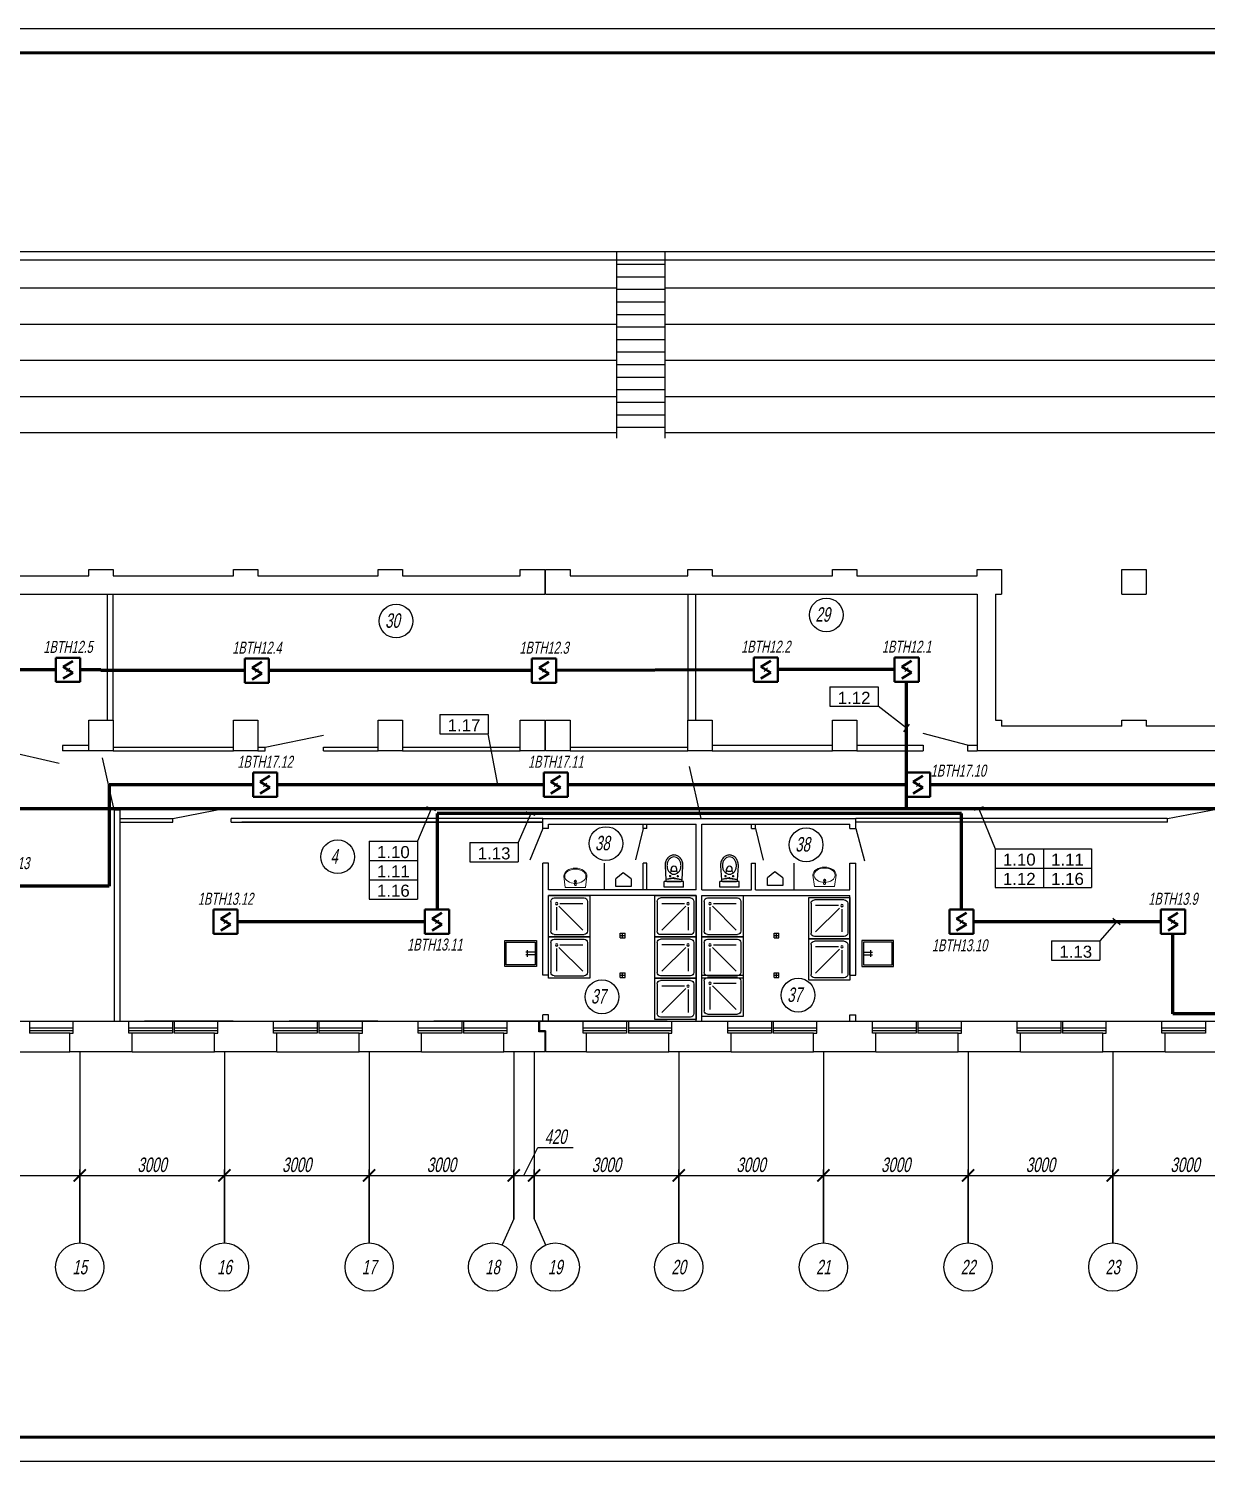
# Model space of a CAD drawing. Extents: x 0 to 1720, y -2086 to 3873.
# Drawn here: x 442.4 to 686.6, y -298 to -1 of the extents above; entities that cross this region are included whole.
import ezdxf
from ezdxf.enums import TextEntityAlignment as Align

# ---------------------------------------------------------------- set-up
doc = ezdxf.new("R2010")
doc.units = 0
doc.layers.add('EL_DEVICE', color=1, linetype='Continuous', lineweight=40)
doc.layers.add('EL_KABLE', color=9, linetype='Continuous', lineweight=60)
for name, color, linetype in [('EL_DEVICE_NAME', 7, 'Continuous'), ('FORMAT', 134, 'Continuous'), ('OSI', 5, 'Continuous'), ('PLAN', 2, 'Continuous'), ('SYS_PIN', 7, 'Continuous')]:
    doc.layers.add(name, color=color, linetype=linetype)
doc.styles.add('R2_5', font='arial.ttf', dxfattribs={"width": 0.65, "oblique": 12, "height": 2.5})
doc.styles.get("Standard").update_dxf_attribs({"font": 'arial.ttf'})

# ---------------------------------------------------------------- blocks, each defined once
blk = doc.blocks.new('PS_DAT_SMOKE')
at = {"layer": 'EL_DEVICE'}
for p, q in [((-2.5, 2.5), (2.5, 2.5)), ((-2.5, -2.5), (-2.5, 2.5)), ((1.01, 1.81), (-1.01, 0.61)), ((-1.01, 0.61), (1.01, -0.61)), ((2.5, 2.5), (2.5, -2.5)), ((2.5, -2.5), (-2.5, -2.5)), ((1.01, -0.61), (-1.01, -1.81))]:
    blk.add_line(p, q, dxfattribs=at)
blk = doc.blocks.new('CONNECTOR_SQUARE')
at = {"layer": 'SYS_PIN'}
for p, q in [((-0.35, 0.35), (0.35, -0.35)), ((0.35, 0.35), (-0.35, -0.35))]:
    blk.add_line(p, q, dxfattribs=at)
blk = doc.blocks.new('n')
for points in [[(-6527766, -4118616), (-6527107, -4118616), (-6527107, -4119151), (-6527766, -4119151)], [(-6527735, -4118647), (-6527137, -4118647), (-6527137, -4119120), (-6527735, -4119120)]]:
    blk.add_lwpolyline(points, close=True)
for points in [[(-6527735, -4118854), (-6527544, -4118854)], [(-6527735, -4118910), (-6527544, -4118910)], [(-6527580, -4118817), (-6527580, -4118951)]]:
    blk.add_lwpolyline(points)
blk = doc.blocks.new('раковина')
at = {"lineweight": 0}
for p, q in [((471040, 84579), (471009, 84347)), ((471029, 84347), (471034, 84376)), ((471034, 84376), (471046, 84404)), ((471459, 84579), (471040, 84579)), ((471040, 84578), (471040, 84578)), ((471046, 84404), (471067, 84429)), ((471067, 84429), (471094, 84451)), ((471094, 84451), (471127, 84470)), ((471127, 84470), (471165, 84483)), ((471165, 84483), (471207, 84492)), ((471207, 84492), (471250, 84495)), ((471231, 84521), (471231, 84525)), ((471233, 84489), (471231, 84521)), ((471236, 84481), (471241, 84439)), ((471239, 84502), (471261, 84502)), ((471239, 84502), (471261, 84502)), ((471239, 84490), (471239, 84502)), ((471250, 84495), (471293, 84492)), ((471259, 84439), (471264, 84481)), ((471261, 84502), (471261, 84490)), ((471267, 84489), (471269, 84521)), ((471269, 84521), (471269, 84525)), ((471293, 84492), (471334, 84483)), ((471334, 84483), (471372, 84470)), ((471372, 84470), (471405, 84451)), ((471405, 84451), (471433, 84429)), ((471433, 84429), (471453, 84404)), ((471453, 84404), (471466, 84376)), ((471489, 84347), (471459, 84579)), ((471459, 84578), (471459, 84578)), ((471466, 84376), (471469, 84347)), ((471009, 84347), (471014, 84314)), ((471014, 84314), (471028, 84283)), ((471028, 84283), (471050, 84253)), ((471034, 84318), (471029, 84347)), ((471046, 84291), (471034, 84318)), ((471067, 84265), (471046, 84291)), ((471050, 84253), (471080, 84228)), ((471094, 84243), (471067, 84265)), ((471080, 84228), (471116, 84207)), ((471127, 84225), (471094, 84243)), ((471116, 84207), (471158, 84191)), ((471165, 84211), (471127, 84225)), ((471158, 84191), (471203, 84182)), ((471207, 84203), (471165, 84211)), ((471203, 84182), (471250, 84179)), ((471250, 84200), (471207, 84203)), ((471293, 84203), (471250, 84200)), ((471250, 84179), (471297, 84182)), ((471334, 84211), (471293, 84203)), ((471297, 84182), (471342, 84191)), ((471372, 84225), (471334, 84211)), ((471342, 84191), (471383, 84207)), ((471405, 84243), (471372, 84225)), ((471383, 84207), (471420, 84228)), ((471433, 84265), (471405, 84243)), ((471420, 84228), (471449, 84253)), ((471453, 84291), (471433, 84265)), ((471449, 84253), (471472, 84283)), ((471466, 84318), (471453, 84291)), ((471469, 84347), (471466, 84318)), ((471472, 84283), (471485, 84314)), ((471485, 84314), (471489, 84347))]:
    blk.add_line(p, q, dxfattribs=at)
for centre, radius, start, end in [((471250, 84452), 24, 0, 180), ((471250, 84452), 24, 180, 0), ((471250, 84522), 20, 339.2856, 200.7144), ((471250, 84522), 19.2, 7.8374, 171.8967), ((471250, 84491), 16.9, 185.1696, 354.8304), ((471250, 84490), 16.9, 185.1696, 354.8304), ((471250, 84490), 10.9, 180, 0), ((471250, 84440), 8.95, 187.1389, 352.8611)]:
    blk.add_arc(centre, radius, start, end, dxfattribs=at)
blk = doc.blocks.new('PL_SHOWER_TRAY')
for p, q in [((0.45, 0.9), (-0.45, 0.9)), ((-0.45, 0.9), (-0.45, 0)), ((-0.4, 0.125), (-0.4, 0.775)), ((-0.325, 0.85), (0.325, 0.85)), ((-0.275, 0.25), (-0.275, 0.75)), ((-0.222, 0.228), (0.3, 0.75)), ((0.4, 0.125), (0.4, 0.775)), ((0.45, 0), (0.45, 0.9)), ((-0.45, 0), (0.45, 0)), ((-0.325, 0.05), (0.325, 0.05)), ((-0.2, 0.175), (0.3, 0.175))]:
    blk.add_line(p, q)
blk.add_circle((-0.275, 0.175), 0.025)
for centre, start, end in [((-0.325, 0.775), 90, 180), ((0.325, 0.775), 360, 90), ((-0.325, 0.125), 180, 270), ((0.325, 0.125), 270, 360)]:
    blk.add_arc(centre, 0.075, start, end)
blk = doc.blocks.new('PODDON')
at = {"xscale": -1000, "yscale": 1000, "zscale": 1000, "rotation": 270}
blk.add_blockref('PL_SHOWER_TRAY', (-338, -13), dxfattribs=at)
blk = doc.blocks.new('_ArchTick')
at = {"const_width": 0.15}
blk.add_lwpolyline([(-0.5, -0.5), (0.5, 0.5)], dxfattribs=at)

msp = doc.modelspace()

# ---------------------------------------------------------------- linework, layer by layer
for p, q in [((608.56, -137.47), (618.56, -137.47)), ((608.56, -137.47), (608.56, -141.47)), ((618.56, -137.47), (618.56, -141.47)), ((608.56, -141.47), (618.56, -141.47)), ((624.45, -145.98), (618.56, -141.47)), ((527.67, -143.17), (537.67, -143.17)), ((527.67, -143.17), (527.67, -147.17)), ((537.67, -143.17), (537.67, -147.17)), ((623.84, -146.77), (625.06, -145.18)), ((527.67, -147.17), (537.67, -147.17)), ((539.66, -157.73), (537.67, -147.17)), ((538.68, -157.91), (540.65, -157.54)), ((525.88, -162.73), (523.02, -169.45)), ((526.8, -163.12), (524.96, -162.34)), ((547.43, -164.13), (545.59, -163.33)), ((640.31, -162.35), (638.46, -163.11)), ((639.39, -162.73), (642.81, -171.01)), ((546.51, -163.73), (543.91, -169.71)), ((513.02, -169.45), (523.02, -169.45)), ((513.02, -169.45), (513.02, -181.45)), ((523.02, -169.45), (523.02, -181.45)), ((533.91, -169.71), (543.91, -169.71)), ((533.91, -169.71), (533.91, -173.71)), ((543.91, -169.71), (543.91, -173.71)), ((642.81, -171.01), (662.81, -171.01)), ((642.81, -171.01), (642.81, -179.01)), ((652.81, -171.01), (652.81, -179.01)), ((662.81, -171.01), (662.81, -179.01)), ((513.02, -173.45), (523.02, -173.45)), ((533.91, -173.71), (543.91, -173.71)), ((642.81, -175.01), (662.81, -175.01)), ((513.02, -177.45), (523.02, -177.45)), ((642.81, -179.01), (662.81, -179.01)), ((513.02, -181.45), (523.02, -181.45)), ((667.95, -186.13), (664.52, -190.1)), ((668.71, -186.78), (667.2, -185.48)), ((654.52, -190.1), (664.52, -190.1)), ((654.52, -190.1), (654.52, -194.1)), ((664.52, -190.1), (664.52, -194.1)), ((654.52, -194.1), (664.52, -194.1))]:
    msp.add_line(p, q)
at = {"layer": 'EL_KABLE'}
for p, q in [((448.07, -133.91), (436.73, -133.91)), ((457.4, -133.91), (453.07, -133.91)), ((457.4, -134.08), (457.4, -133.91)), ((487.23, -134.08), (457.4, -134.08)), ((546.77, -134.08), (492.23, -134.08)), ((592.75, -133.89), (551.77, -134.07)), ((621.95, -133.88), (597.75, -133.88)), ((624.45, -162.73), (624.45, -136.38)), ((488.93, -157.73), (459.11, -157.73)), ((459.11, -157.73), (459.11, -178.73)), ((549.2, -157.73), (493.93, -157.73)), ((624.33, -157.73), (554.2, -157.73)), ((692.32, -157.73), (629.33, -157.73)), ((1157, -162.73), (159.5, -162.73)), ((1157, -162.73), (337.7, -162.73)), ((1157, -162.73), (344, -162.73)), ((1157, -162.73), (624.45, -162.73)), ((635.83, -163.73), (527.08, -163.73)), ((527.08, -163.73), (527.08, -183.63)), ((635.83, -183.63), (635.83, -163.73)), ((459.11, -178.73), (439.32, -178.73)), ((524.58, -186.13), (485.73, -186.13)), ((677.18, -186.13), (638.33, -186.13)), ((679.68, -205.22), (679.68, -188.63)), ((781.27, -205.22), (679.68, -205.22))]:
    msp.add_line(p, q, dxfattribs=at)
at = {"layer": 'FORMAT'}
msp.add_lwpolyline([(0, -1), (1720.39, -1), (1720.39, -298), (0, -298)], close=True, dxfattribs=at)
at = {"layer": 'FORMAT', "lineweight": 50}
msp.add_lwpolyline([(20, -293), (20, -6), (1715.39, -6), (1715.39, -293)], close=True, dxfattribs=at)
at = {"layer": 'OSI'}
for p, q in [((453, -213.13), (453, -252.73)), ((453, -213.75), (453, -239.98)), ((483, -213.13), (483, -252.73)), ((483, -213.75), (483, -239.98)), ((513, -213.13), (513, -252.73)), ((513, -213.75), (513, -239.98)), ((543, -213.13), (543, -247.73)), ((543, -213.75), (543, -239.98)), ((543, -213.75), (543, -239.98)), ((547.2, -213.13), (547.2, -247.73)), ((547.2, -213.75), (547.2, -239.98)), ((577.2, -213.13), (577.2, -252.73)), ((577.2, -213.75), (577.2, -239.98)), ((607.2, -213.13), (607.2, -252.73)), ((607.2, -213.75), (607.2, -239.98)), ((607.2, -213.75), (607.2, -239.98)), ((637.2, -213.13), (637.2, -252.73)), ((637.2, -213.75), (637.2, -239.98)), ((637.2, -213.75), (637.2, -239.98)), ((667.2, -213.13), (667.2, -252.73)), ((667.2, -213.75), (667.2, -239.98)), ((667.2, -213.75), (667.2, -239.98)), ((453, -214.73), (453, -239.98)), ((483, -215.35), (483, -239.98)), ((513, -214.73), (513, -239.98)), ((547.2, -215.35), (547.2, -239.98)), ((577.2, -214.73), (577.2, -239.98)), ((545.1, -238.73), (548.01, -232.96)), ((548.01, -232.96), (555.34, -232.96)), ((421, -238.73), (455, -238.73)), ((451, -238.73), (485, -238.73)), ((481, -238.73), (515, -238.73)), ((511, -238.73), (545, -238.73)), ((541, -238.73), (549.2, -238.73)), ((545.2, -238.73), (579.2, -238.73)), ((575.2, -238.73), (609.2, -238.73)), ((605.2, -238.73), (639.2, -238.73)), ((635.2, -238.73), (669.2, -238.73)), ((665.2, -238.73), (699.2, -238.73))]:
    msp.add_line(p, q, dxfattribs=at)
at = {"layer": 'OSI', "lineweight": 25}
for p, q in [((453, -252.73), (453, -237.48)), ((453, -252.73), (453, -237.48)), ((483, -252.73), (483, -237.48)), ((483, -252.73), (483, -237.48)), ((513, -252.73), (513, -237.48)), ((513, -252.73), (513, -237.48)), ((543, -247.73), (543, -237.48)), ((543, -247.73), (543, -237.48)), ((547.2, -247.73), (547.2, -237.48)), ((547.2, -247.73), (547.2, -237.48)), ((577.2, -252.73), (577.2, -237.48)), ((577.2, -252.73), (577.2, -237.48)), ((607.2, -252.73), (607.2, -237.48)), ((607.2, -252.73), (607.2, -237.48)), ((637.2, -252.73), (637.2, -237.48)), ((637.2, -252.73), (637.2, -237.48)), ((667.2, -252.73), (667.2, -237.48)), ((667.2, -252.73), (667.2, -237.48)), ((543, -247.73), (540.61, -253.15)), ((547.2, -247.73), (549.59, -253.15))]:
    msp.add_line(p, q, dxfattribs=at)
for centre in [(453, -257.73), (483, -257.73), (513, -257.73), (538.6, -257.73), (551.6, -257.73), (577.2, -257.73), (607.2, -257.73), (637.2, -257.73), (667.2, -257.73)]:
    msp.add_circle(centre, 5, dxfattribs=at)
at = {"layer": 'PLAN'}
for p, q in [((33, -47.23), (1460.2, -47.23)), ((564.3, -47.23), (564.3, -85.89)), ((574.3, -47.23), (574.3, -85.89)), ((37.4, -48.93), (1380.89, -48.93)), ((564.3, -49.83), (574.3, -49.83)), ((564.3, -52.43), (574.3, -52.43)), ((397, -54.73), (564.3, -54.73)), ((564.3, -55.03), (574.3, -55.03)), ((574.3, -54.73), (719.05, -54.73)), ((564.3, -57.63), (574.3, -57.63)), ((397, -62.23), (564.3, -62.23)), ((564.3, -60.23), (574.3, -60.23)), ((574.3, -62.23), (719.05, -62.23)), ((564.3, -62.83), (574.3, -62.83)), ((564.3, -65.43), (574.3, -65.43)), ((564.3, -68.03), (574.3, -68.03)), ((397, -69.73), (564.3, -69.73)), ((564.3, -70.63), (574.3, -70.63)), ((574.3, -69.73), (719.05, -69.73)), ((564.3, -73.23), (574.3, -73.23)), ((564.3, -75.83), (574.3, -75.83)), ((397, -77.23), (564.3, -77.23)), ((564.3, -78.43), (574.3, -78.43)), ((574.3, -77.23), (719.05, -77.23)), ((564.3, -81.03), (574.3, -81.03)), ((397, -84.73), (564.3, -84.73)), ((564.3, -83.63), (574.3, -83.63)), ((574.3, -84.73), (719.05, -84.73)), ((429.95, -114.43), (454.85, -114.43)), ((454.85, -113.13), (459.95, -113.13)), ((454.85, -114.43), (454.85, -113.13)), ((459.95, -113.13), (459.95, -114.43)), ((459.95, -114.43), (484.85, -114.43)), ((484.85, -113.13), (489.95, -113.13)), ((484.85, -114.43), (484.85, -113.13)), ((489.95, -113.13), (489.95, -114.43)), ((489.95, -114.43), (514.85, -114.43)), ((514.85, -113.13), (519.95, -113.13)), ((514.85, -114.43), (514.85, -113.13)), ((519.95, -113.13), (519.95, -114.43)), ((519.95, -114.43), (544.3, -114.43)), ((544.3, -113.13), (549.4, -113.13)), ((544.3, -114.43), (544.3, -113.13)), ((549.4, -113.13), (549.4, -118.23)), ((549.6, -113.13), (554.7, -113.13)), ((549.6, -118.23), (549.6, -113.13)), ((554.7, -113.13), (554.7, -114.43)), ((554.7, -114.43), (579.05, -114.43)), ((579.05, -113.13), (584.15, -113.13)), ((579.05, -114.43), (579.05, -113.13)), ((584.15, -113.13), (584.15, -114.43)), ((584.15, -114.43), (609.05, -114.43)), ((609.05, -113.13), (614.15, -113.13)), ((609.05, -114.43), (609.05, -113.13)), ((614.15, -113.13), (614.15, -114.43)), ((614.15, -114.43), (639.05, -114.43)), ((639.05, -113.13), (644.15, -113.13)), ((639.05, -114.43), (639.05, -113.13)), ((644.15, -113.13), (644.15, -118.23)), ((669.05, -113.13), (674.15, -113.13)), ((669.05, -118.23), (669.05, -113.13)), ((674.15, -113.13), (674.15, -118.23)), ((249.95, -118.23), (549.4, -118.23)), ((458.75, -144.33), (458.75, -118.23)), ((459.95, -144.33), (459.95, -118.23)), ((549.6, -118.23), (639.05, -118.23)), ((579.05, -118.23), (579.05, -144.33)), ((580.65, -118.23), (580.65, -144.33)), ((639.05, -118.23), (639.05, -150.73)), ((642.85, -118.23), (644.15, -118.23)), ((642.85, -118.23), (642.85, -144.33)), ((669.05, -118.23), (674.15, -118.23)), ((454.85, -150.73), (454.85, -144.33)), ((454.85, -144.33), (459.95, -144.33)), ((459.95, -144.33), (459.95, -150.73)), ((484.85, -150.73), (484.85, -144.33)), ((484.85, -144.33), (489.95, -144.33)), ((489.95, -144.33), (489.95, -150.73)), ((514.85, -150.73), (514.85, -144.33)), ((514.85, -144.33), (519.95, -144.33)), ((519.95, -144.33), (519.95, -150.73)), ((544.3, -150.73), (544.3, -144.33)), ((544.3, -144.33), (549.4, -144.33)), ((549.4, -144.33), (549.4, -150.73)), ((549.6, -150.73), (549.6, -144.33)), ((549.6, -144.33), (554.7, -144.33)), ((554.7, -144.33), (554.7, -150.73)), ((579.05, -150.73), (579.05, -144.33)), ((579.05, -144.33), (584.15, -144.33)), ((584.15, -144.33), (584.15, -150.73)), ((609.05, -150.73), (609.05, -144.33)), ((609.05, -144.33), (614.15, -144.33)), ((614.15, -144.33), (614.15, -150.73)), ((642.85, -144.33), (644.15, -144.33)), ((644.15, -144.33), (644.15, -145.63)), ((669.05, -145.63), (669.05, -144.33)), ((669.05, -144.33), (674.15, -144.33)), ((674.15, -144.33), (674.15, -145.63)), ((491.45, -149.93), (503.55, -147.43)), ((637.05, -149.53), (627.85, -147.13)), ((669.05, -145.63), (644.15, -145.63)), ((699.05, -145.63), (674.15, -145.63)), ((448.75, -153.31), (437.3, -150.73)), ((454.85, -149.6), (449.4, -149.6)), ((449.4, -149.6), (449.4, -150.73)), ((454.85, -150.73), (449.4, -150.73)), ((459.95, -150.73), (454.85, -150.73)), ((459.95, -149.93), (483.35, -149.93)), ((459.95, -150.73), (483.35, -150.73)), ((483.35, -149.93), (484.85, -149.93)), ((483.35, -150.73), (484.85, -150.73)), ((489.95, -150.73), (484.85, -150.73)), ((489.95, -149.93), (491.45, -149.93)), ((489.95, -150.73), (491.45, -150.73)), ((491.45, -150.73), (491.45, -149.93)), ((503.55, -149.93), (514.85, -149.93)), ((503.55, -150.73), (503.55, -149.93)), ((503.55, -150.73), (514.85, -150.73)), ((519.95, -150.73), (514.85, -150.73)), ((519.95, -149.93), (544.3, -149.93)), ((519.95, -150.73), (544.3, -150.73)), ((549.4, -150.73), (544.3, -150.73)), ((554.7, -150.73), (549.6, -150.73)), ((554.7, -149.93), (579.05, -149.93)), ((554.7, -150.73), (579.05, -150.73)), ((584.15, -150.73), (579.05, -150.73)), ((584.15, -149.53), (609.05, -149.53)), ((584.15, -150.73), (609.05, -150.73)), ((614.15, -150.73), (609.05, -150.73)), ((614.15, -149.53), (627.85, -149.53)), ((614.15, -150.73), (627.85, -150.73)), ((627.85, -149.53), (627.85, -150.73)), ((637.05, -149.53), (639.05, -149.53)), ((637.05, -149.53), (637.05, -150.73)), ((637.05, -150.73), (639.05, -150.73)), ((740.5, -150.73), (639.05, -150.73)), ((460.11, -162.93), (457.73, -152.17)), ((581.83, -164.73), (579.46, -153.97)), ((460.11, -162.93), (461.3, -162.93)), ((460.11, -162.93), (460.11, -206.86)), ((461.3, -162.93), (461.3, -165.53)), ((472.3, -164.73), (483.97, -162.44)), ((678.51, -164.73), (690.19, -162.56)), ((461.3, -164.73), (472.3, -164.73)), ((461.3, -165.53), (472.3, -165.53)), ((461.3, -165.53), (461.3, -206.73)), ((472.3, -165.53), (472.3, -164.73)), ((549, -164.73), (484.4, -164.73)), ((484.4, -165.53), (484.4, -164.73)), ((484.4, -165.53), (549, -165.53)), ((549, -165.53), (486.6, -165.53)), ((549, -166.83), (549, -164.73)), ((549, -164.73), (613.9, -164.73)), ((550.2, -166.83), (550.2, -165.93)), ((550.2, -165.93), (580.8, -165.93)), ((569.8, -166.83), (569.8, -165.93)), ((570.6, -166.83), (570.6, -165.93)), ((580.8, -179.53), (580.8, -165.93)), ((582, -179.53), (582, -165.93)), ((582, -165.93), (612.7, -165.93)), ((592.3, -166.83), (592.3, -165.93)), ((593.1, -166.83), (593.1, -165.93)), ((612.7, -166.83), (612.7, -165.93)), ((678.5, -164.73), (613.9, -164.73)), ((613.9, -166.83), (613.9, -164.73)), ((678.51, -165.53), (613.91, -165.53)), ((678.51, -165.53), (678.51, -164.73)), ((549, -166.83), (546.3, -173.37)), ((550.2, -166.83), (549, -166.83)), ((569.8, -166.83), (568.23, -173.29)), ((570.6, -166.83), (569.8, -166.83)), ((592.3, -166.83), (593.1, -166.83)), ((593.1, -166.83), (594.67, -173.37)), ((612.7, -166.83), (613.9, -166.83)), ((613.9, -166.83), (615.71, -173.5)), ((549, -197.23), (549, -174.03)), ((550.2, -174.03), (549, -174.03)), ((550.2, -179.53), (550.2, -174.03)), ((561.78, -179.53), (561.78, -174.03)), ((569.8, -179.53), (569.8, -174.03)), ((570.6, -174.03), (569.8, -174.03)), ((569.8, -179.53), (569.8, -174.03)), ((570.6, -179.53), (570.6, -174.03)), ((574.37, -174.54), (574.54, -177.42)), ((577.89, -177.42), (578.06, -174.54)), ((585.87, -174.54), (586.04, -177.42)), ((589.39, -177.42), (589.56, -174.54)), ((592.3, -179.53), (592.3, -174.03)), ((592.3, -174.03), (593.1, -174.03)), ((593.1, -179.53), (593.1, -174.03)), ((601.12, -179.53), (601.12, -174.03)), ((612.7, -179.53), (612.7, -174.03)), ((612.7, -174.03), (613.9, -174.03)), ((613.9, -197.23), (613.9, -174.03)), ((565.68, -175.99), (564.17, -177.25)), ((564.17, -178.85), (564.17, -177.25)), ((567.32, -177.25), (565.68, -175.99)), ((567.32, -177.25), (567.32, -178.85)), ((578.21, -177.8), (574.21, -177.8)), ((578.21, -177.8), (574.21, -177.8)), ((574.21, -179), (574.21, -177.8)), ((574.21, -179), (574.21, -177.8)), ((576.14, -177.07), (574.54, -177.4)), ((574.54, -177.42), (574.55, -177.61)), ((576.19, -177.2), (574.56, -177.4)), ((574.75, -177.8), (577.68, -177.8)), ((575.61, -176.7), (575.21, -176.7)), ((575.41, -176.9), (575.41, -176.5)), ((575.61, -175.35), (575.61, -175.25)), ((575.61, -175.7), (575.61, -175.35)), ((575.91, -175.65), (576.51, -175.65)), ((576.24, -177.2), (577.87, -177.4)), ((576.28, -177.07), (577.87, -177.4)), ((576.81, -175.35), (576.81, -175.25)), ((576.81, -175.7), (576.81, -175.35)), ((576.81, -176.7), (577.21, -176.7)), ((577.01, -176.9), (577.01, -176.5)), ((577.87, -177.61), (577.89, -177.42)), ((578.21, -179), (578.21, -177.8)), ((578.21, -179), (578.21, -177.8)), ((589.71, -177.8), (585.71, -177.8)), ((589.71, -177.8), (585.71, -177.8)), ((585.71, -179), (585.71, -177.8)), ((585.71, -179), (585.71, -177.8)), ((587.64, -177.07), (586.04, -177.4)), ((586.04, -177.42), (586.05, -177.61)), ((587.69, -177.2), (586.05, -177.4)), ((586.25, -177.8), (589.17, -177.8)), ((587.11, -176.7), (586.71, -176.7)), ((586.91, -176.9), (586.91, -176.5)), ((587.11, -175.35), (587.11, -175.25)), ((587.11, -175.7), (587.11, -175.35)), ((587.41, -175.65), (588.01, -175.65)), ((587.74, -177.2), (589.37, -177.4)), ((587.78, -177.07), (589.37, -177.4)), ((588.31, -175.35), (588.31, -175.25)), ((588.31, -175.7), (588.31, -175.35)), ((588.31, -176.7), (588.71, -176.7)), ((588.51, -176.9), (588.51, -176.5)), ((589.37, -177.61), (589.39, -177.42)), ((589.71, -179), (589.71, -177.8)), ((589.71, -179), (589.71, -177.8)), ((597.14, -175.77), (595.63, -177.03)), ((595.63, -178.63), (595.63, -177.03)), ((598.78, -177.03), (597.14, -175.77)), ((598.78, -177.03), (598.78, -178.63)), ((569.8, -179.53), (550.2, -179.53)), ((550.2, -197.23), (550.2, -180.73)), ((580.8, -180.73), (550.2, -180.73)), ((567.32, -178.85), (564.17, -178.85)), ((580.8, -179.53), (569.9, -179.53)), ((578.21, -179), (574.21, -179)), ((580.8, -206.75), (580.8, -180.73)), ((582, -179.53), (592.3, -179.53)), ((582, -180.73), (612.7, -180.73)), ((582, -206.7), (582, -180.73)), ((589.71, -179), (585.71, -179)), ((593.1, -179.53), (612.7, -179.53)), ((598.78, -178.63), (595.63, -178.63)), ((612.7, -197.23), (612.7, -180.73)), ((565.07, -189.48), (565.07, -188.48)), ((565.07, -188.48), (566.07, -188.48)), ((565.07, -188.98), (566.07, -188.98)), ((565.07, -189.48), (566.07, -189.48)), ((565.57, -189.48), (565.57, -188.48)), ((566.07, -189.48), (566.07, -188.48)), ((596.97, -189.48), (596.97, -188.48)), ((596.97, -188.48), (597.97, -188.48)), ((596.97, -188.98), (597.97, -188.98)), ((596.97, -189.48), (597.97, -189.48)), ((597.47, -189.48), (597.47, -188.48)), ((597.97, -189.48), (597.97, -188.48)), ((550.2, -197.23), (549, -197.23)), ((565.07, -197.73), (565.07, -196.73)), ((565.07, -196.73), (566.07, -196.73)), ((565.07, -197.23), (566.07, -197.23)), ((565.07, -197.73), (566.07, -197.73)), ((565.57, -197.73), (565.57, -196.73)), ((566.07, -197.73), (566.07, -196.73)), ((596.97, -197.73), (596.97, -196.73)), ((596.97, -196.73), (597.97, -196.73)), ((596.97, -197.23), (597.97, -197.23)), ((596.97, -197.73), (597.97, -197.73)), ((597.47, -197.73), (597.47, -196.73)), ((597.97, -197.73), (597.97, -196.73)), ((612.7, -197.23), (613.9, -197.23)), ((433.2, -206.73), (451.6, -206.73)), ((442.6, -206.73), (442.6, -209.23)), ((451.6, -206.73), (463.2, -206.73)), ((451.6, -209.23), (451.6, -206.73)), ((463.2, -209.23), (463.2, -206.73)), ((463.2, -206.73), (481.6, -206.73)), ((484.8, -206.73), (466.4, -206.73)), ((472.2, -206.73), (472.2, -209.23)), ((472.6, -206.73), (472.6, -209.23)), ((481.6, -206.73), (493.2, -206.73)), ((481.6, -209.23), (481.6, -206.73)), ((493.2, -209.23), (493.2, -206.73)), ((493.2, -206.73), (511.6, -206.73)), ((514.8, -206.73), (496.4, -206.73)), ((502.2, -206.73), (502.2, -209.23)), ((502.6, -206.73), (502.6, -209.23)), ((511.6, -206.73), (523.2, -206.73)), ((511.6, -209.23), (511.6, -206.73)), ((523.2, -209.23), (523.2, -206.73)), ((523.2, -206.73), (541.6, -206.73)), ((544.8, -206.73), (526.4, -206.73)), ((532.2, -206.73), (532.2, -209.23)), ((532.6, -206.73), (532.6, -209.23)), ((541.6, -206.73), (548.2, -206.73)), ((541.6, -209.23), (541.6, -206.73)), ((556.4, -206.73), (544.8, -206.73)), ((548.2, -208.93), (548.2, -206.73)), ((548.4, -206.73), (557.4, -206.73)), ((548.4, -208.73), (548.4, -206.73)), ((549, -206.73), (549, -205.43)), ((550.2, -205.43), (549, -205.43)), ((550.2, -206.73), (550.2, -205.43)), ((574.8, -206.73), (556.4, -206.73)), ((557.4, -209.23), (557.4, -206.73)), ((557.4, -206.73), (575.8, -206.73)), ((566.4, -206.73), (566.4, -209.23)), ((566.8, -206.73), (566.8, -209.23)), ((575.8, -206.73), (587.4, -206.73)), ((575.8, -209.23), (575.8, -206.73)), ((587.4, -209.23), (587.4, -206.73)), ((587.4, -206.73), (605.8, -206.73)), ((596.4, -206.73), (596.4, -209.23)), ((596.8, -206.73), (596.8, -209.23)), ((605.8, -206.73), (617.4, -206.73)), ((605.8, -209.23), (605.8, -206.73)), ((612.7, -206.73), (612.7, -205.43)), ((612.7, -205.43), (613.9, -205.43)), ((613.9, -206.73), (613.9, -205.43)), ((617.4, -209.23), (617.4, -206.73)), ((617.4, -206.73), (635.8, -206.73)), ((626.4, -206.73), (626.4, -209.23)), ((626.8, -206.73), (626.8, -209.23)), ((635.8, -206.73), (647.4, -206.73)), ((635.8, -209.23), (635.8, -206.73)), ((647.4, -209.23), (647.4, -206.73)), ((647.4, -206.73), (665.8, -206.73)), ((656.4, -206.73), (656.4, -209.23)), ((656.8, -206.73), (656.8, -209.23)), ((665.8, -206.73), (677.4, -206.73)), ((665.8, -209.23), (665.8, -206.73)), ((677.4, -209.23), (677.4, -206.73)), ((677.4, -206.73), (695.8, -206.73)), ((686.4, -206.73), (686.4, -209.23)), ((451.6, -208.23), (442.6, -208.23)), ((451.6, -208.73), (442.6, -208.73)), ((450.95, -209.23), (442.6, -209.23)), ((450.95, -213.13), (450.95, -209.23)), ((450.95, -209.23), (451.6, -209.23)), ((472.2, -208.23), (463.2, -208.23)), ((472.2, -208.73), (463.2, -208.73)), ((463.85, -209.23), (463.2, -209.23)), ((463.85, -213.13), (463.85, -209.23)), ((472.2, -209.23), (463.85, -209.23)), ((481.6, -208.23), (472.6, -208.23)), ((481.6, -208.73), (472.6, -208.73)), ((480.95, -209.23), (472.6, -209.23)), ((480.95, -213.13), (480.95, -209.23)), ((480.95, -209.23), (481.6, -209.23)), ((502.2, -208.23), (493.2, -208.23)), ((502.2, -208.73), (493.2, -208.73)), ((493.85, -209.23), (493.2, -209.23)), ((493.85, -213.13), (493.85, -209.23)), ((502.2, -209.23), (493.85, -209.23)), ((511.6, -208.23), (502.6, -208.23)), ((511.6, -208.73), (502.6, -208.73)), ((510.95, -209.23), (502.6, -209.23)), ((510.95, -213.13), (510.95, -209.23)), ((510.95, -209.23), (511.6, -209.23)), ((532.2, -208.23), (523.2, -208.23)), ((532.2, -208.73), (523.2, -208.73)), ((523.85, -209.23), (523.2, -209.23)), ((523.85, -213.13), (523.85, -209.23)), ((532.2, -209.23), (523.85, -209.23)), ((541.6, -208.23), (532.6, -208.23)), ((541.6, -208.73), (532.6, -208.73)), ((540.95, -209.23), (532.6, -209.23)), ((540.95, -213.13), (540.95, -209.23)), ((540.95, -209.23), (541.6, -209.23)), ((549.4, -208.93), (548.2, -208.93)), ((549.6, -208.73), (548.4, -208.73)), ((549.4, -208.93), (549.4, -213.13)), ((549.6, -208.73), (549.6, -213.13)), ((566.4, -208.23), (557.4, -208.23)), ((566.4, -208.73), (557.4, -208.73)), ((558.05, -209.23), (557.4, -209.23)), ((558.05, -213.13), (558.05, -209.23)), ((566.4, -209.23), (558.05, -209.23)), ((575.8, -208.23), (566.8, -208.23)), ((575.8, -208.73), (566.8, -208.73)), ((575.15, -209.23), (566.8, -209.23)), ((575.15, -213.13), (575.15, -209.23)), ((575.15, -209.23), (575.8, -209.23)), ((596.4, -208.23), (587.4, -208.23)), ((596.4, -208.73), (587.4, -208.73)), ((588.05, -209.23), (587.4, -209.23)), ((588.05, -213.13), (588.05, -209.23)), ((596.4, -209.23), (588.05, -209.23)), ((605.8, -208.23), (596.8, -208.23)), ((605.8, -208.73), (596.8, -208.73)), ((605.15, -209.23), (596.8, -209.23)), ((605.15, -213.13), (605.15, -209.23)), ((605.15, -209.23), (605.8, -209.23)), ((626.4, -208.23), (617.4, -208.23)), ((626.4, -208.73), (617.4, -208.73)), ((618.05, -209.23), (617.4, -209.23)), ((618.05, -213.13), (618.05, -209.23)), ((626.4, -209.23), (618.05, -209.23)), ((635.8, -208.23), (626.8, -208.23)), ((635.8, -208.73), (626.8, -208.73)), ((635.15, -209.23), (626.8, -209.23)), ((635.15, -213.13), (635.15, -209.23)), ((635.15, -209.23), (635.8, -209.23)), ((656.4, -208.23), (647.4, -208.23)), ((656.4, -208.73), (647.4, -208.73)), ((648.05, -209.23), (647.4, -209.23)), ((648.05, -213.13), (648.05, -209.23)), ((656.4, -209.23), (648.05, -209.23)), ((665.8, -208.23), (656.8, -208.23)), ((665.8, -208.73), (656.8, -208.73)), ((665.15, -209.23), (656.8, -209.23)), ((665.15, -213.13), (665.15, -209.23)), ((665.15, -209.23), (665.8, -209.23)), ((686.4, -208.23), (677.4, -208.23)), ((686.4, -208.73), (677.4, -208.73)), ((678.05, -209.23), (677.4, -209.23)), ((678.05, -213.13), (678.05, -209.23)), ((686.4, -209.23), (678.05, -209.23)), ((433.85, -213.13), (450.95, -213.13)), ((463.85, -213.13), (450.95, -213.13)), ((463.85, -213.13), (480.95, -213.13)), ((493.85, -213.13), (480.95, -213.13)), ((493.85, -213.13), (510.95, -213.13)), ((523.85, -213.13), (510.95, -213.13)), ((523.85, -213.13), (540.95, -213.13)), ((549.4, -213.13), (540.95, -213.13)), ((558.05, -213.13), (549.6, -213.13)), ((558.05, -213.13), (575.15, -213.13)), ((588.05, -213.13), (575.15, -213.13)), ((588.05, -213.13), (605.15, -213.13)), ((618.05, -213.13), (605.15, -213.13)), ((618.05, -213.13), (635.15, -213.13)), ((648.05, -213.13), (635.15, -213.13)), ((648.05, -213.13), (665.15, -213.13)), ((678.05, -213.13), (665.15, -213.13)), ((678.05, -213.13), (695.15, -213.13))]:
    msp.add_line(p, q, dxfattribs=at)
for centre, radius in [((518.59, -123.8), 3.5), ((607.8, -122.54), 3.5), ((506.47, -172.67), 3.5), ((562.11, -169.93), 3.5), ((603.61, -170.19), 3.5), ((575.41, -176.7), 0.1), ((577.01, -176.7), 0.1), ((586.91, -176.7), 0.1), ((588.51, -176.7), 0.1), ((561.28, -201.7), 3.5), ((601.95, -201.36), 3.5)]:
    msp.add_circle(centre, radius, dxfattribs=at)
for centre, radius, start, end in [((576.74, -174.4), 2.38, 159.9529, 180), ((576.74, -174.4), 2.38, 180, 183.4385), ((576.48, -174.31), 2.1, 138.6215, 159.9529), ((576.99, -174.5), 2.23, 161.5476, 180), ((576.99, -174.5), 2.23, 180, 198.4524), ((576.61, -174.37), 1.83, 141.1466, 161.5476), ((576.61, -174.63), 1.83, 198.4524, 218.8534), ((576.32, -174.16), 1.88, 115.1824, 138.6215), ((576.37, -174.18), 1.52, 117.2121, 141.1466), ((576.21, -173.94), 1.64, 90, 115.1824), ((576.21, -175.25), 0.6, 0, 180), ((576.21, -173.88), 1.18, 90, 117.2121), ((576.21, -173.94), 1.64, 64.8176, 90), ((576.21, -173.88), 1.18, 62.7879, 90), ((576.06, -174.18), 1.52, 38.8534, 62.7879), ((576.11, -174.16), 1.88, 41.3785, 64.8176), ((575.82, -174.37), 1.83, 18.4524, 38.8534), ((575.82, -174.63), 1.83, 321.1466, 341.5476), ((575.94, -174.31), 2.1, 20.0471, 41.3785), ((575.44, -174.5), 2.23, 0, 18.4524), ((575.44, -174.5), 2.23, 341.5476, 0), ((575.68, -174.4), 2.38, 0, 20.0471), ((575.68, -174.4), 2.38, 356.5615, 0), ((588.24, -174.4), 2.38, 159.9529, 180), ((588.24, -174.4), 2.38, 180, 183.4385), ((587.98, -174.31), 2.1, 138.6215, 159.9529), ((588.49, -174.5), 2.23, 161.5476, 180), ((588.49, -174.5), 2.23, 180, 198.4524), ((588.11, -174.37), 1.83, 141.1466, 161.5476), ((588.11, -174.63), 1.83, 198.4524, 218.8534), ((587.82, -174.16), 1.88, 115.1824, 138.6215), ((587.87, -174.18), 1.52, 117.2121, 141.1466), ((587.71, -173.94), 1.64, 90, 115.1824), ((587.71, -175.25), 0.6, 0, 180), ((587.71, -173.88), 1.18, 90, 117.2121), ((587.71, -173.94), 1.64, 64.8176, 90), ((587.71, -173.88), 1.18, 62.7879, 90), ((587.56, -174.18), 1.52, 38.8534, 62.7879), ((587.61, -174.16), 1.88, 41.3785, 64.8176), ((587.32, -174.37), 1.83, 18.4524, 38.8534), ((587.32, -174.63), 1.83, 321.1466, 341.5476), ((587.44, -174.31), 2.1, 20.0471, 41.3785), ((586.93, -174.5), 2.23, 360, 18.4524), ((586.93, -174.5), 2.23, 341.5476, 0), ((587.18, -174.4), 2.38, 360, 20.0471), ((587.18, -174.4), 2.38, 356.5615, 0), ((574.56, -177.42), 0.0186, 101.8091, 183.4385), ((574.75, -177.6), 0.2, 183.4385, 270), ((576.37, -174.82), 1.52, 218.8534, 242.7879), ((575.51, -175.7), 0.1, 270, 0), ((575.91, -175.35), 0.3, 180, 270), ((576.21, -175.12), 1.18, 242.7879, 270), ((576.21, -177.4), 0.343, 78.1909, 101.8091), ((576.21, -177.4), 0.199, 83.1871, 96.8129), ((576.21, -175.12), 1.18, 270, 297.2121), ((576.51, -175.35), 0.3, 270, 0), ((576.06, -174.82), 1.52, 297.2121, 321.1466), ((576.91, -175.7), 0.1, 180, 270), ((577.68, -177.6), 0.2, 270, 356.5615), ((577.87, -177.42), 0.0186, 356.5615, 78.1909), ((586.06, -177.42), 0.0186, 101.8091, 183.4385), ((586.25, -177.6), 0.2, 183.4385, 270), ((587.87, -174.82), 1.52, 218.8534, 242.7879), ((587.01, -175.7), 0.1, 270, 0), ((587.41, -175.35), 0.3, 180, 270), ((587.71, -175.12), 1.18, 242.7879, 270), ((587.71, -177.4), 0.343, 78.1909, 101.8091), ((587.71, -177.4), 0.199, 83.1871, 96.8129), ((587.71, -175.12), 1.18, 270, 297.2121), ((588.01, -175.35), 0.3, 270, 0), ((587.56, -174.82), 1.52, 297.2121, 321.1466), ((588.41, -175.7), 0.1, 180, 270), ((589.17, -177.6), 0.2, 270, 356.5615), ((589.37, -177.42), 0.0186, 356.5615, 78.1909)]:
    msp.add_arc(centre, radius, start, end, dxfattribs=at)

# ---------------------------------------------------------------- block references
for name, p in [('PS_DAT_SMOKE', (450.57, -133.91)), ('CONNECTOR_SQUARE', (450.57, -133.91)), ('PS_DAT_SMOKE', (489.73, -134.08)), ('PS_DAT_SMOKE', (549.27, -134.08)), ('PS_DAT_SMOKE', (595.25, -133.88)), ('CONNECTOR_SQUARE', (595.25, -133.88)), ('PS_DAT_SMOKE', (624.45, -133.88)), ('CONNECTOR_SQUARE', (624.45, -133.88)), ('CONNECTOR_SQUARE', (489.73, -134.08)), ('CONNECTOR_SQUARE', (549.27, -134.08)), ('PS_DAT_SMOKE', (491.43, -157.73)), ('CONNECTOR_SQUARE', (491.43, -157.73)), ('PS_DAT_SMOKE', (551.7, -157.73)), ('CONNECTOR_SQUARE', (551.7, -157.73)), ('PS_DAT_SMOKE', (626.83, -157.73)), ('CONNECTOR_SQUARE', (626.83, -157.73)), ('PS_DAT_SMOKE', (483.23, -186.13)), ('PS_DAT_SMOKE', (527.08, -186.13)), ('PS_DAT_SMOKE', (635.83, -186.13)), ('PS_DAT_SMOKE', (679.68, -186.13)), ('CONNECTOR_SQUARE', (483.23, -186.13)), ('CONNECTOR_SQUARE', (527.08, -186.13)), ('CONNECTOR_SQUARE', (635.83, -186.13)), ('CONNECTOR_SQUARE', (679.68, -186.13))]:
    msp.add_blockref(name, p)
at = {"layer": 'OSI', "xscale": 2.5, "yscale": 2.5, "zscale": 2.5}
for p in [(453, -238.73), (483, -238.73), (513, -238.73), (543, -238.73), (547.2, -238.73), (577.2, -238.73), (607.2, -238.73), (637.2, -238.73), (667.2, -238.73)]:
    msp.add_blockref('_ArchTick', p, dxfattribs=at)
at = {"layer": 'OSI', "xscale": 2.5, "yscale": 2.5, "zscale": 2.5, "rotation": 180}
for p in [(453, -238.73), (483, -238.73), (513, -238.73), (543, -238.73), (547.2, -238.73), (577.2, -238.73), (607.2, -238.73), (637.2, -238.73), (667.2, -238.73)]:
    msp.add_blockref('_ArchTick', p, dxfattribs=at)
at = {"layer": 'PLAN'}
for name, p, xscale, yscale, zscale, rotation in [('раковина', (-4156.73, 666.76), -0.01, 0.01, 0.01, 180), ('раковина', (-4105.07, 666.98), -0.01, 0.01, 0.01, 180), ('PODDON', (554.6, -183.94), 0.0095, 0.0095, 0.0095, 270), ('PODDON', (577.59, -185.13), 0.0095, 0.0095, 0.0095, 180), ('PODDON', (586.4, -183.94), 0.0095, 0.0095, 0.0095, 270), ('PODDON', (609.49, -185.53), 0.0095, 0.0095, 0.0095, 180), ('n', (-64729.93, -41381.55), 0.01, 0.01, 0.01, 180), ('PODDON', (554.6, -192.49), 0.0095, 0.0095, 0.0095, 270), ('PODDON', (577.59, -193.68), 0.0095, 0.0095, 0.0095, 180), ('PODDON', (586.4, -192.49), 0.0095, 0.0095, 0.0095, 270), ('PODDON', (609.49, -194.08), 0.0095, 0.0095, 0.0095, 180), ('n', (65892.83, -41381.55), -0.01, 0.01, 0.01, 180), ('PODDON', (577.59, -202.23), 0.0095, 0.0095, 0.0095, 180), ('PODDON', (586.4, -200.44), 0.0095, 0.0095, 0.0095, 270)]:
    msp.add_blockref(name, p, dxfattribs=dict(at, xscale=xscale, yscale=yscale, zscale=zscale, rotation=rotation))

# ---------------------------------------------------------------- texts
at = {"char_height": 2.5, "attachment_point": 2, "line_spacing_factor": 0.96}
for s, insert in [('1.12', (613.56, -138.47)), ('1.17', (532.67, -144.17)), ('1.10', (518.02, -170.45)), ('1.13', (538.91, -170.71)), ('1.10', (647.81, -172.01)), ('1.11', (657.81, -172.01)), ('1.11', (518.02, -174.45)), ('1.12', (647.81, -176.01)), ('1.16', (657.81, -176.01)), ('1.16', (518.02, -178.45)), ('1.13', (659.52, -191.1))]:
    msp.add_mtext(s, dxfattribs=dict(at, insert=insert))
at = {"layer": 'EL_DEVICE_NAME', "style": 'R2_5', "oblique": 12, "width": 0.65}
for s, p in [('1BTH12.5', (450.57, -130.41)), ('1BTH12.4', (489.73, -130.58)), ('1BTH12.3', (549.27, -130.58)), ('1BTH12.2', (595.25, -130.38)), ('1BTH12.1', (624.45, -130.38)), ('1BTH17.12', (491.43, -154.23)), ('1BTH17.11', (551.7, -154.23)), ('1BTH17.10', (635.18, -156.07)), ('1BTH17.13', (436.82, -175.23)), ('1BTH13.12', (483.23, -182.63)), ('1BTH13.9', (679.68, -182.63)), ('1BTH13.11', (526.63, -192.12)), ('1BTH13.10', (635.44, -192.28))]:
    msp.add_text(s, height=2.5, dxfattribs=at).set_placement(p, align=Align.CENTER)
at = {"layer": 'OSI', "lineweight": 25, "style": 'R2_5', "oblique": 12, "width": 0.65}
for s, p in [('15', (453, -257.73)), ('16', (483, -257.73)), ('17', (513, -257.73)), ('18', (538.6, -257.73)), ('19', (551.6, -257.73)), ('20', (577.2, -257.73)), ('21', (607.2, -257.73)), ('22', (637.2, -257.73)), ('23', (667.2, -257.73))]:
    msp.add_text(s, height=3, dxfattribs=at).set_placement(p, align=Align.MIDDLE_CENTER)
at = {"layer": 'OSI', "char_height": 3, "attachment_point": 5, "style": 'R2_5'}
for s, insert in [('420', (551.67, -230.72)), ('3000', (468, -236.54)), ('3000', (498, -236.54)), ('3000', (528, -236.54)), ('3000', (562.2, -236.54)), ('3000', (592.2, -236.54)), ('3000', (622.2, -236.54)), ('3000', (652.2, -236.54)), ('3000', (682.2, -236.54))]:
    msp.add_mtext(s, dxfattribs=dict(at, insert=insert))
at = {"layer": 'PLAN', "style": 'R2_5', "oblique": 12, "width": 0.65}
for s, p in [('29', (605.56, -123.94)), ('30', (516.34, -125.21)), ('38', (559.86, -171.33)), ('38', (601.37, -171.59)), ('4', (504.99, -174.07)), ('37', (559.03, -203.1)), ('37', (599.7, -202.77))]:
    msp.add_text(s, height=3, dxfattribs=at).set_placement(p)

doc.saveas('drawing.dxf')
